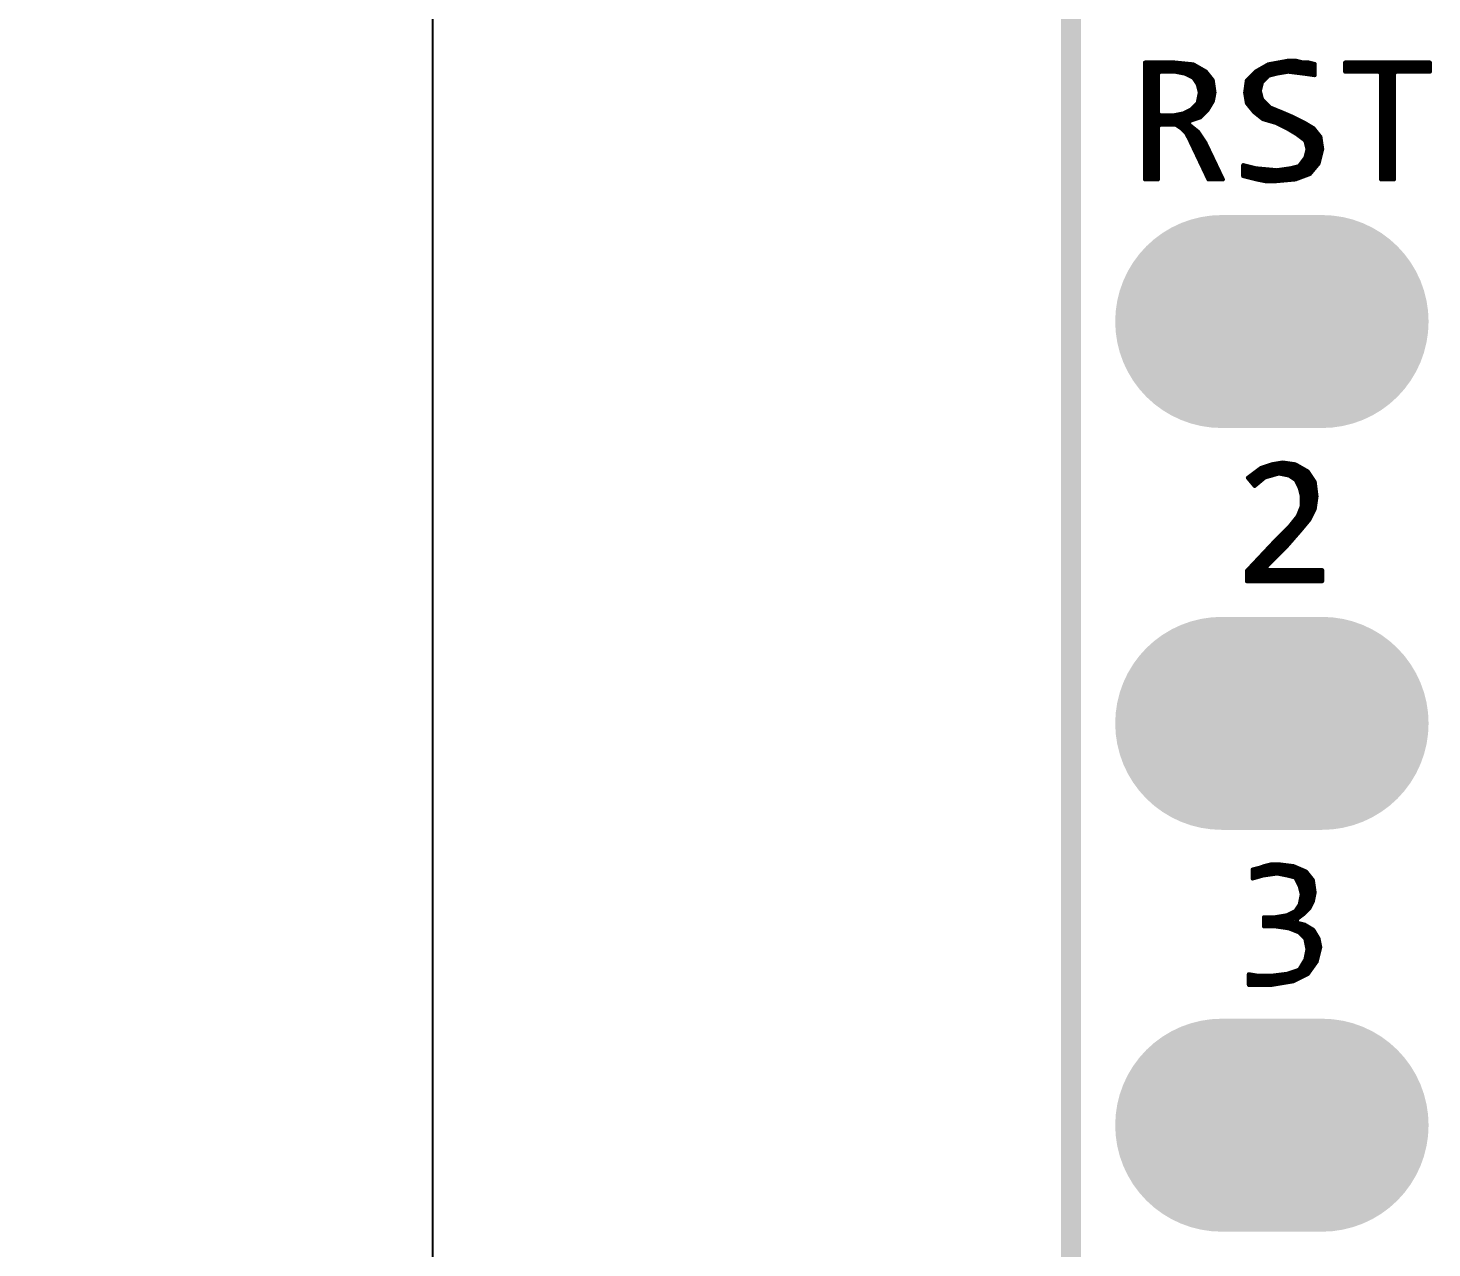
# Model space of a CAD drawing. Extents: x 18.8 to 58.3, y 22.4 to 94.7.
# Drawn here: x 18.81 to 27.68, y 66.49 to 74.2 of the extents above; entities that cross this region are included whole.
import ezdxf

# ---------------------------------------------------------------- set-up
doc = ezdxf.new("R2010")
doc.units = 0
doc.header["$MEASUREMENT"] = 0
doc.layers.get('0').update_dxf_attribs({"linetype": 'CONTINUOUS'})
doc.layers.get('Defpoints').update_dxf_attribs({"linetype": 'CONTINUOUS'})
doc.layers.add('SILKTOP_PHO', color=251, linetype='CONTINUOUS')
doc.layers.add('SOLDERTOP_PHO', color=7, linetype='CONTINUOUS')
doc.styles.get("Standard").update_dxf_attribs({"font": 'arial.ttf'})
doc.dimstyles.get("Standard").update_dxf_attribs({"dimtxt": 1.5, "dimasz": 1.5, "dimexe": 0.18, "dimexo": 0, "dimgap": 0.5, "dimtad": 0, "dimtih": 1, "dimtoh": 1, "dimzin": 0, "dimdsep": 46, "dimtxsty": 'Standard', "dimcen": 0.09, "dimadec": 0, "dimazin": 0, "dimtfac": 1, "dimtofl": 0, "dimtmove": 2, "dimatfit": 3, "dimfxl": 1, "dimtolj": 1, "dimtzin": 0, "dimarcsym": 0})

# ---------------------------------------------------------------- blocks, each defined once
blk = doc.blocks.new('ROUND_1')
at = {"const_width": 0.0127}
blk.add_lwpolyline([(-0.00635, 0, 1), (0.00635, 0, 1)], format="xyb", close=True, dxfattribs=at)
blk = doc.blocks.new('OBLONG_245')
at = {"const_width": 1.3462}
blk.add_lwpolyline([(0.3175, 0), (-0.3175, 0)], dxfattribs=at)
at = {"const_width": 0.6731}
for points in [[(-0.65405, 0, 1), (0.01905, 0, 1)], [(-0.01905, 0, 1), (0.65405, 0, 1)]]:
    blk.add_lwpolyline(points, format="xyb", close=True, dxfattribs=at)
blk = doc.blocks.new('*D70')
at = {"color": 0, "linetype": 'Continuous', "lineweight": -2}
for p, q in [((25.9319, 79.0001), (21.1826, 79.0001)), ((21.3626, 77.5001), (21.3626, 53.4664)), ((21.3626, 26.9), (21.3626, 50.9337)), ((25.9319, 25.4), (21.1826, 25.4))]:
    blk.add_line(p, q, dxfattribs=at)
at = {"color": 0, "linetype": 'Continuous'}
for points in [[(21.1126, 77.5001), (21.6126, 77.5001), (21.3626, 79.0001)], [(21.1126, 26.9), (21.6126, 26.9), (21.3626, 25.4)]]:
    blk.add_solid(points, dxfattribs=at)
at = {"layer": 'Defpoints', "color": 0, "linetype": 'Continuous'}
for p in [(25.9319, 79.0001), (21.3626, 25.4), (25.9319, 25.4)]:
    blk.add_point(p, dxfattribs=at)
at = {"color": 0, "linetype": 'Continuous', "insert": (21.3626, 52.2), "char_height": 1.5, "attachment_point": 5}
blk.add_mtext('\\A1;53.60', dxfattribs=at)

msp = doc.modelspace()

# ---------------------------------------------------------------- linework, layer by layer
at = {"layer": 'SILKTOP_PHO'}
for points, const_width in [([(25.4, 78.49997), (25.4, 25.900126)], 0.127), ([(26.057098, 73.982326), (25.867614, 73.982326)], 0.0254), ([(25.867614, 73.982326), (25.867614, 73.24344)], 0.0254), ([(25.8826, 73.24344), (25.8826, 73.982326)], 0.0254), ([(25.908, 73.24344), (25.908, 73.982326)], 0.0254), ([(25.9334, 73.24344), (25.9334, 73.982326)], 0.0254), ([(25.949656, 73.91146), (25.962356, 73.92416)], 0.0254), ([(25.9588, 73.923652), (25.9588, 73.982326)], 0.0254), ([(25.962356, 73.92416), (26.05786, 73.92416)], 0.0254), ([(25.9842, 73.92416), (25.9842, 73.982326)], 0.0254), ([(26.0096, 73.92416), (26.0096, 73.982326)], 0.0254), ([(26.035, 73.92416), (26.035, 73.982326)], 0.0254), ([(26.173176, 73.970642), (26.057098, 73.982326)], 0.0254), ([(26.05786, 73.92416), (26.0604, 73.923906)], 0.0254), ([(26.0604, 73.923652), (26.0604, 73.981818)], 0.0254), ([(26.0604, 73.923906), (26.12009, 73.911968)], 0.0254), ([(26.0858, 73.918572), (26.0858, 73.979278)], 0.0254), ([(26.1112, 73.913492), (26.1112, 73.976738)], 0.0254), ([(26.1366, 73.904094), (26.1366, 73.974198)], 0.0254), ([(26.162, 73.891394), (26.162, 73.971658)], 0.0254), ([(26.252424, 73.92543), (26.173176, 73.970642)], 0.0254), ([(26.1874, 73.865232), (26.1874, 73.962514)], 0.0254), ([(26.2128, 73.797414), (26.2128, 73.948036)], 0.0254), ([(26.2382, 73.655936), (26.2382, 73.933558)], 0.0254), ([(26.296366, 73.870312), (26.252424, 73.92543)], 0.0254), ([(26.56713, 73.924922), (26.511504, 73.86955)], 0.0254), ([(26.647394, 73.970896), (26.56713, 73.924922)], 0.0254), ([(26.5684, 73.66), (26.5684, 73.925684)], 0.0254), ([(26.5938, 73.63968), (26.5938, 73.940416)], 0.0254), ([(26.6192, 73.869804), (26.6192, 73.954894)], 0.0254), ([(26.6446, 73.895204), (26.6446, 73.969372)], 0.0254), ([(26.77541, 73.994264), (26.647394, 73.970896)], 0.0254), ([(26.67, 73.904348), (26.67, 73.97496)], 0.0254), ([(26.6954, 73.910698), (26.6954, 73.979532)], 0.0254), ([(26.70048, 73.911968), (26.772108, 73.923906)], 0.0254), ([(26.7208, 73.91527), (26.7208, 73.984358)], 0.0254), ([(26.7462, 73.919588), (26.7462, 73.98893)], 0.0254), ([(26.7716, 73.923906), (26.7716, 73.993502)], 0.0254), ([(26.772108, 73.923906), (26.775664, 73.923906)], 0.0254), ([(26.820368, 73.994264), (26.77541, 73.994264)], 0.0254), ([(26.775664, 73.923906), (26.871422, 73.911968)], 0.0254), ([(26.797, 73.921366), (26.797, 73.994264)], 0.0254), ([(26.866596, 73.98258), (26.820368, 73.994264)], 0.0254), ([(26.8224, 73.918064), (26.8224, 73.993756)], 0.0254), ([(26.8478, 73.915016), (26.8478, 73.987406)], 0.0254), ([(26.869644, 73.982326), (26.866596, 73.98258)], 0.0254), ([(26.903934, 73.982326), (26.869644, 73.982326)], 0.0254), ([(26.8732, 73.911714), (26.8732, 73.982326)], 0.0254), ([(26.8986, 73.908158), (26.8986, 73.982326)], 0.0254), ([(26.94051, 73.973182), (26.903934, 73.982326)], 0.0254), ([(26.924, 73.904602), (26.924, 73.977246)], 0.0254), ([(26.94051, 73.902062), (26.94051, 73.973182)], 0.0254), ([(27.668982, 73.982326), (27.133042, 73.982326)], 0.0254), ([(27.133042, 73.982326), (27.133042, 73.92416)], 0.0254), ([(27.133042, 73.92416), (27.347418, 73.92416)], 0.0254), ([(27.1526, 73.92416), (27.1526, 73.982326)], 0.0254), ([(27.178, 73.92416), (27.178, 73.982326)], 0.0254), ([(27.2034, 73.92416), (27.2034, 73.982326)], 0.0254), ([(27.2288, 73.92416), (27.2288, 73.982326)], 0.0254), ([(27.2542, 73.92416), (27.2542, 73.982326)], 0.0254), ([(27.2796, 73.92416), (27.2796, 73.982326)], 0.0254), ([(27.305, 73.92416), (27.305, 73.982326)], 0.0254), ([(27.3304, 73.92416), (27.3304, 73.982326)], 0.0254), ([(27.347418, 73.92416), (27.360118, 73.91146)], 0.0254), ([(27.3558, 73.920858), (27.3558, 73.982326)], 0.0254), ([(27.3812, 73.24344), (27.3812, 73.982326)], 0.0254), ([(27.4066, 73.24344), (27.4066, 73.982326)], 0.0254), ([(27.432, 73.24344), (27.432, 73.982326)], 0.0254), ([(27.44216, 73.91146), (27.45486, 73.92416)], 0.0254), ([(27.45486, 73.92416), (27.668982, 73.92416)], 0.0254), ([(27.4574, 73.92416), (27.4574, 73.982326)], 0.0254), ([(27.4828, 73.92416), (27.4828, 73.982326)], 0.0254), ([(27.5082, 73.92416), (27.5082, 73.982326)], 0.0254), ([(27.5336, 73.92416), (27.5336, 73.982326)], 0.0254), ([(27.559, 73.92416), (27.559, 73.982326)], 0.0254), ([(27.5844, 73.92416), (27.5844, 73.982326)], 0.0254), ([(27.6098, 73.92416), (27.6098, 73.982326)], 0.0254), ([(27.6352, 73.92416), (27.6352, 73.982326)], 0.0254), ([(27.6606, 73.92416), (27.6606, 73.982326)], 0.0254), ([(27.668982, 73.92416), (27.668982, 73.982326)], 0.0254), ([(25.949656, 73.660508), (25.949656, 73.91146)], 0.0254), ([(26.12009, 73.911968), (26.123138, 73.910698)], 0.0254), ([(26.123138, 73.910698), (26.17089, 73.886822)], 0.0254), ([(26.17089, 73.886822), (26.175716, 73.882504)], 0.0254), ([(26.175716, 73.882504), (26.199592, 73.84669)], 0.0254), ([(26.199592, 73.84669), (26.20137, 73.84288)], 0.0254), ([(26.20137, 73.84288), (26.213308, 73.795128)], 0.0254), ([(26.2636, 73.682098), (26.2636, 73.91146)], 0.0254), ([(26.289, 73.724262), (26.289, 73.87971)], 0.0254), ([(26.307542, 73.792334), (26.296366, 73.870312)], 0.0254), ([(26.511504, 73.86955), (26.500582, 73.79208)], 0.0254), ([(26.5176, 73.718166), (26.5176, 73.875646)], 0.0254), ([(26.543, 73.686416), (26.543, 73.901046)], 0.0254), ([(26.594816, 73.807066), (26.606754, 73.854818)], 0.0254), ([(26.606754, 73.854818), (26.610056, 73.86066)], 0.0254), ([(26.610056, 73.86066), (26.64587, 73.896474)], 0.0254), ([(26.64587, 73.896474), (26.651712, 73.899776)], 0.0254), ([(26.651712, 73.899776), (26.699464, 73.911714)], 0.0254), ([(26.699464, 73.911714), (26.70048, 73.911968)], 0.0254), ([(26.871422, 73.911968), (26.94051, 73.902062)], 0.0254), ([(27.360118, 73.91146), (27.360118, 73.24344)], 0.0254), ([(27.44216, 73.24344), (27.44216, 73.91146)], 0.0254), ([(26.213562, 73.78954), (26.201624, 73.72985)], 0.0254), ([(26.2128, 73.634092), (26.2128, 73.78573)], 0.0254), ([(26.213308, 73.795128), (26.213562, 73.78954)], 0.0254), ([(26.29662, 73.736962), (26.307542, 73.792334)], 0.0254), ([(26.500582, 73.79208), (26.511504, 73.725532)], 0.0254), ([(26.594816, 73.800716), (26.594816, 73.807066)], 0.0254), ([(26.606754, 73.752964), (26.594816, 73.800716)], 0.0254), ([(26.610056, 73.747122), (26.606754, 73.752964)], 0.0254), ([(26.657808, 73.69937), (26.610056, 73.747122)], 0.0254), ([(25.962356, 73.647808), (25.949656, 73.660508)], 0.0254), ([(26.108152, 73.66), (26.048462, 73.648062)], 0.0254), ([(26.0604, 73.589388), (26.0604, 73.650602)], 0.0254), ([(26.0858, 73.57364), (26.0858, 73.655682)], 0.0254), ([(26.1112, 73.66127), (26.108152, 73.66)], 0.0254), ([(26.158952, 73.685146), (26.1112, 73.66127)], 0.0254), ([(26.1112, 73.553574), (26.1112, 73.66127)], 0.0254), ([(26.1366, 73.519538), (26.1366, 73.67397)], 0.0254), ([(26.162254, 73.687432), (26.158952, 73.685146)], 0.0254), ([(26.162, 73.617074), (26.162, 73.687178)], 0.0254), ([(26.198068, 73.723246), (26.162254, 73.687432)], 0.0254), ([(26.1874, 73.62571), (26.1874, 73.712578)], 0.0254), ([(26.201624, 73.72985), (26.198068, 73.723246)], 0.0254), ([(26.218134, 73.63587), (26.262584, 73.68032)], 0.0254), ([(26.262584, 73.68032), (26.29662, 73.736962)], 0.0254), ([(26.511504, 73.725532), (26.556462, 73.669652)], 0.0254), ([(26.556462, 73.669652), (26.613104, 73.62444)], 0.0254), ([(26.6192, 73.622662), (26.6192, 73.737978)], 0.0254), ([(26.6446, 73.615296), (26.6446, 73.712578)], 0.0254), ([(26.662126, 73.696576), (26.657808, 73.69937)], 0.0254), ([(26.721562, 73.6727), (26.662126, 73.696576)], 0.0254), ([(26.67, 73.60793), (26.67, 73.693274)], 0.0254), ([(26.6954, 73.600818), (26.6954, 73.683114)], 0.0254), ([(26.7208, 73.588118), (26.7208, 73.672954)], 0.0254), ([(26.80462, 73.63714), (26.721562, 73.6727)], 0.0254), ([(26.7462, 73.575418), (26.7462, 73.662286)], 0.0254), ([(26.7716, 73.562464), (26.7716, 73.651364)], 0.0254), ([(25.949656, 73.576942), (25.962356, 73.589642)], 0.0254), ([(25.949656, 73.24344), (25.949656, 73.576942)], 0.0254), ([(25.9588, 73.589134), (25.9588, 73.648316)], 0.0254), ([(26.045922, 73.647808), (25.962356, 73.647808)], 0.0254), ([(25.962356, 73.589642), (26.05786, 73.589642)], 0.0254), ([(25.9842, 73.589642), (25.9842, 73.647808)], 0.0254), ([(26.0096, 73.589642), (26.0096, 73.647808)], 0.0254), ([(26.035, 73.589642), (26.035, 73.647808)], 0.0254), ([(26.048462, 73.648062), (26.045922, 73.647808)], 0.0254), ([(26.05786, 73.589642), (26.064718, 73.58761)], 0.0254), ([(26.064718, 73.58761), (26.100532, 73.563734)], 0.0254), ([(26.100532, 73.563734), (26.102564, 73.56221)], 0.0254), ([(26.102564, 73.56221), (26.12644, 73.538334)], 0.0254), ([(26.14549, 73.590912), (26.1493, 73.61301)], 0.0254), ([(26.203656, 73.54443), (26.14549, 73.590912)], 0.0254), ([(26.1493, 73.61301), (26.218134, 73.63587)], 0.0254), ([(26.162, 73.467722), (26.162, 73.577704)], 0.0254), ([(26.613104, 73.62444), (26.69413, 73.601072)], 0.0254), ([(26.69413, 73.601072), (26.696416, 73.60031)], 0.0254), ([(26.696416, 73.60031), (26.768044, 73.564496)], 0.0254), ([(26.768044, 73.564496), (26.768806, 73.563988)], 0.0254), ([(26.768806, 73.563988), (26.828496, 73.528174)], 0.0254), ([(26.797, 73.547224), (26.797, 73.640442)], 0.0254), ([(26.875486, 73.60158), (26.80462, 73.63714)], 0.0254), ([(26.8224, 73.531984), (26.8224, 73.62825)], 0.0254), ([(26.8478, 73.513696), (26.8478, 73.61555)], 0.0254), ([(26.8732, 73.494646), (26.8732, 73.60285)], 0.0254), ([(26.93289, 73.56729), (26.875486, 73.60158)], 0.0254), ([(26.8986, 73.273158), (26.8986, 73.587864)], 0.0254), ([(26.924, 73.29424), (26.924, 73.572624)], 0.0254), ([(26.977086, 73.512172), (26.93289, 73.56729)], 0.0254), ([(26.12644, 73.538334), (26.128726, 73.535032)], 0.0254), ([(26.128726, 73.535032), (26.152856, 73.48728)], 0.0254), ([(26.152856, 73.48728), (26.26868, 73.24344)], 0.0254), ([(26.1874, 73.414382), (26.1874, 73.557384)], 0.0254), ([(26.24963, 73.475088), (26.203656, 73.54443)], 0.0254), ([(26.2128, 73.361042), (26.2128, 73.53046)], 0.0254), ([(26.2382, 73.307702), (26.2382, 73.49236)], 0.0254), ([(26.36012, 73.24344), (26.24963, 73.475088)], 0.0254), ([(26.828496, 73.528174), (26.829512, 73.527412)], 0.0254), ([(26.829512, 73.527412), (26.877264, 73.491598)], 0.0254), ([(26.877264, 73.491598), (26.88209, 73.484486)], 0.0254), ([(26.88209, 73.484486), (26.894028, 73.436734)], 0.0254), ([(26.9494, 73.32472), (26.9494, 73.546716)], 0.0254), ([(26.9748, 73.381108), (26.9748, 73.514966)], 0.0254), ([(26.988262, 73.434448), (26.977086, 73.512172)], 0.0254), ([(26.2636, 73.254362), (26.2636, 73.446132)], 0.0254), ([(26.289, 73.24344), (26.289, 73.392792)], 0.0254), ([(26.894028, 73.430638), (26.88209, 73.382886)], 0.0254), ([(26.894028, 73.436734), (26.894028, 73.430638)], 0.0254), ([(26.965656, 73.344024), (26.988262, 73.434448)], 0.0254), ([(26.3144, 73.24344), (26.3144, 73.339452)], 0.0254), ([(26.568146, 73.314052), (26.48839, 73.333864)], 0.0254), ([(26.48839, 73.333864), (26.48839, 73.264522)], 0.0254), ([(26.4922, 73.263506), (26.4922, 73.332848)], 0.0254), ([(26.5176, 73.257156), (26.5176, 73.326498)], 0.0254), ([(26.543, 73.250806), (26.543, 73.320148)], 0.0254), ([(26.570178, 73.313544), (26.568146, 73.314052)], 0.0254), ([(26.5684, 73.244456), (26.5684, 73.313798)], 0.0254), ([(26.701496, 73.301606), (26.570178, 73.313544)], 0.0254), ([(26.5938, 73.239122), (26.5938, 73.311512)], 0.0254), ([(26.6192, 73.234042), (26.6192, 73.309226)], 0.0254), ([(26.6446, 73.231502), (26.6446, 73.30694)], 0.0254), ([(26.67, 73.231502), (26.67, 73.304654)], 0.0254), ([(26.6954, 73.23201), (26.6954, 73.302114)], 0.0254), ([(26.70429, 73.30186), (26.701496, 73.301606)], 0.0254), ([(26.787856, 73.313798), (26.70429, 73.30186)], 0.0254), ([(26.7208, 73.234296), (26.7208, 73.304146)], 0.0254), ([(26.7462, 73.236582), (26.7462, 73.307702)], 0.0254), ([(26.7716, 73.238868), (26.7716, 73.311258)], 0.0254), ([(26.789126, 73.314052), (26.787856, 73.313798)], 0.0254), ([(26.836878, 73.32599), (26.789126, 73.314052)], 0.0254), ([(26.797, 73.241154), (26.797, 73.31583)], 0.0254), ([(26.8224, 73.244456), (26.8224, 73.32218)], 0.0254), ([(26.84399, 73.330562), (26.836878, 73.32599)], 0.0254), ([(26.879804, 73.378314), (26.84399, 73.330562)], 0.0254), ([(26.8478, 73.254108), (26.8478, 73.335642)], 0.0254), ([(26.8732, 73.263506), (26.8732, 73.369424)], 0.0254), ([(26.88209, 73.382886), (26.879804, 73.378314)], 0.0254), ([(26.909776, 73.277222), (26.965656, 73.344024)], 0.0254), ([(25.867614, 73.24344), (25.949656, 73.24344)], 0.0254), ([(26.26868, 73.24344), (26.36012, 73.24344)], 0.0254), ([(26.3398, 73.24344), (26.3398, 73.286112)], 0.0254), ([(26.48839, 73.264522), (26.573988, 73.243186)], 0.0254), ([(26.573988, 73.243186), (26.632154, 73.231502)], 0.0254), ([(26.632154, 73.231502), (26.690066, 73.231502)], 0.0254), ([(26.690066, 73.231502), (26.819098, 73.243186)], 0.0254), ([(26.819098, 73.243186), (26.909776, 73.277222)], 0.0254), ([(27.360118, 73.24344), (27.44216, 73.24344)], 0.0254), ([(26.669746, 71.44258), (26.601166, 71.41972)], 0.0254), ([(26.6446, 71.364602), (26.6446, 71.434198)], 0.0254), ([(26.73858, 71.45401), (26.669746, 71.44258)], 0.0254), ([(26.67, 71.371714), (26.67, 71.44258)], 0.0254), ([(26.6954, 71.37908), (26.6954, 71.446898)], 0.0254), ([(26.7208, 71.383144), (26.7208, 71.450962)], 0.0254), ([(26.817828, 71.44258), (26.73858, 71.45401)], 0.0254), ([(26.7462, 71.378064), (26.7462, 71.452994)], 0.0254), ([(26.7716, 71.372984), (26.7716, 71.449184)], 0.0254), ([(26.797, 71.359522), (26.797, 71.445628)], 0.0254), ([(26.896568, 71.397622), (26.817828, 71.44258)], 0.0254), ([(26.8224, 71.339202), (26.8224, 71.44004)], 0.0254), ([(26.601166, 71.41972), (26.517854, 71.357236)], 0.0254), ([(26.517854, 71.357236), (26.56078, 71.305674)], 0.0254), ([(26.543, 71.32701), (26.543, 71.376032)], 0.0254), ([(26.56078, 71.305674), (26.622756, 71.357236)], 0.0254), ([(26.5684, 71.31177), (26.5684, 71.395082)], 0.0254), ([(26.5938, 71.333106), (26.5938, 71.414132)], 0.0254), ([(26.6192, 71.354188), (26.6192, 71.425816)], 0.0254), ([(26.622756, 71.357236), (26.627328, 71.359776)], 0.0254), ([(26.627328, 71.359776), (26.710894, 71.383652)], 0.0254), ([(26.710894, 71.383652), (26.71699, 71.383906)], 0.0254), ([(26.71699, 71.383906), (26.77668, 71.371968)], 0.0254), ([(26.77668, 71.371968), (26.781252, 71.369936)], 0.0254), ([(26.781252, 71.369936), (26.817066, 71.34606)], 0.0254), ([(26.817066, 71.34606), (26.821384, 71.341234)], 0.0254), ([(26.8478, 71.284592), (26.8478, 71.425562)], 0.0254), ([(26.8732, 71.05142), (26.8732, 71.411084)], 0.0254), ([(26.941018, 71.331074), (26.896568, 71.397622)], 0.0254), ([(26.8986, 71.0819), (26.8986, 71.394574)], 0.0254), ([(26.924, 71.126096), (26.924, 71.356474)], 0.0254), ([(26.821384, 71.341234), (26.84526, 71.293482)], 0.0254), ([(26.84526, 71.293482), (26.846276, 71.290942)], 0.0254), ([(26.846276, 71.290942), (26.858214, 71.24319)], 0.0254), ([(26.952448, 71.240142), (26.941018, 71.331074)], 0.0254), ([(26.9494, 71.218806), (26.9494, 71.264272)], 0.0254), ([(26.857706, 71.175626), (26.83383, 71.115936)], 0.0254), ([(26.858468, 71.180198), (26.857706, 71.175626)], 0.0254), ([(26.858214, 71.24319), (26.858468, 71.239888)], 0.0254), ([(26.858468, 71.239888), (26.858468, 71.180198)], 0.0254), ([(26.941018, 71.160132), (26.952448, 71.240142)], 0.0254), ([(26.831798, 71.112634), (26.784046, 71.052944)], 0.0254), ([(26.8224, 70.991984), (26.8224, 71.100696)], 0.0254), ([(26.83383, 71.115936), (26.831798, 71.112634)], 0.0254), ([(26.8478, 71.02094), (26.8478, 71.150988)], 0.0254), ([(26.848054, 71.021448), (26.906728, 71.091806)], 0.0254), ([(26.906728, 71.091806), (26.941018, 71.160132)], 0.0254), ([(26.783284, 71.051928), (26.699718, 70.968362)], 0.0254), ([(26.7208, 70.882256), (26.7208, 70.989444)], 0.0254), ([(26.7462, 70.907656), (26.7462, 71.014844)], 0.0254), ([(26.764996, 70.926198), (26.848054, 71.021448)], 0.0254), ([(26.7716, 70.933818), (26.7716, 71.040244)], 0.0254), ([(26.784046, 71.052944), (26.783284, 71.051928)], 0.0254), ([(26.797, 70.963028), (26.797, 71.068946)], 0.0254), ([(26.699718, 70.968362), (26.512266, 70.769226)], 0.0254), ([(26.633932, 70.795134), (26.764996, 70.926198)], 0.0254), ([(26.6446, 70.806056), (26.6446, 70.909942)], 0.0254), ([(26.67, 70.831456), (26.67, 70.936866)], 0.0254), ([(26.6954, 70.856856), (26.6954, 70.96379)], 0.0254), ([(26.5684, 70.70344), (26.5684, 70.828916)], 0.0254), ([(26.5938, 70.70344), (26.5938, 70.85584)], 0.0254), ([(26.6192, 70.70344), (26.6192, 70.883018)], 0.0254), ([(26.512266, 70.769226), (26.512266, 70.70344)], 0.0254), ([(26.5176, 70.70344), (26.5176, 70.775068)], 0.0254), ([(26.543, 70.70344), (26.543, 70.801992)], 0.0254), ([(26.642822, 70.773544), (26.633932, 70.795134)], 0.0254), ([(26.988262, 70.773544), (26.642822, 70.773544)], 0.0254), ([(26.6446, 70.70344), (26.6446, 70.773544)], 0.0254), ([(26.67, 70.70344), (26.67, 70.773544)], 0.0254), ([(26.6954, 70.70344), (26.6954, 70.773544)], 0.0254), ([(26.7208, 70.70344), (26.7208, 70.773544)], 0.0254), ([(26.7462, 70.70344), (26.7462, 70.773544)], 0.0254), ([(26.7716, 70.70344), (26.7716, 70.773544)], 0.0254), ([(26.797, 70.70344), (26.797, 70.773544)], 0.0254), ([(26.8224, 70.70344), (26.8224, 70.773544)], 0.0254), ([(26.8478, 70.70344), (26.8478, 70.773544)], 0.0254), ([(26.8732, 70.70344), (26.8732, 70.773544)], 0.0254), ([(26.8986, 70.70344), (26.8986, 70.773544)], 0.0254), ([(26.924, 70.70344), (26.924, 70.773544)], 0.0254), ([(26.9494, 70.70344), (26.9494, 70.773544)], 0.0254), ([(26.9748, 70.70344), (26.9748, 70.773544)], 0.0254), ([(26.988262, 70.70344), (26.988262, 70.773544)], 0.0254), ([(26.512266, 70.70344), (26.988262, 70.70344)], 0.0254), ([(26.58618, 68.890642), (26.54808, 68.881244)], 0.0254), ([(26.54808, 68.881244), (26.54808, 68.824348)], 0.0254), ([(26.5684, 68.83019), (26.5684, 68.886324)], 0.0254), ([(26.587196, 68.890896), (26.58618, 68.890642)], 0.0254), ([(26.622502, 68.902834), (26.587196, 68.890896)], 0.0254), ([(26.5938, 68.837302), (26.5938, 68.893182)], 0.0254), ([(26.6192, 68.84416), (26.6192, 68.901564)], 0.0254), ([(26.668222, 68.914264), (26.622502, 68.902834)], 0.0254), ([(26.6446, 68.847716), (26.6446, 68.908168)], 0.0254), ([(26.713688, 68.914264), (26.668222, 68.914264)], 0.0254), ([(26.67, 68.851526), (26.67, 68.914264)], 0.0254), ([(26.6954, 68.855082), (26.6954, 68.914264)], 0.0254), ([(26.806652, 68.90258), (26.713688, 68.914264)], 0.0254), ([(26.7208, 68.852542), (26.7208, 68.913248)], 0.0254), ([(26.7462, 68.847462), (26.7462, 68.9102)], 0.0254), ([(26.7716, 68.842128), (26.7716, 68.906898)], 0.0254), ([(26.797, 68.835778), (26.797, 68.90385)], 0.0254), ([(26.885646, 68.868798), (26.806652, 68.90258)], 0.0254), ([(26.8224, 68.823078), (26.8224, 68.895722)], 0.0254), ([(26.8478, 68.768468), (26.8478, 68.8848)], 0.0254), ([(26.8732, 68.602098), (26.8732, 68.874132)], 0.0254), ([(26.929334, 68.814188), (26.885646, 68.868798)], 0.0254), ([(26.54808, 68.824348), (26.61539, 68.843652)], 0.0254), ([(26.61539, 68.843652), (26.617168, 68.843906)], 0.0254), ([(26.617168, 68.843906), (26.700734, 68.855844)], 0.0254), ([(26.700734, 68.855844), (26.705052, 68.855844)], 0.0254), ([(26.705052, 68.855844), (26.764742, 68.843906)], 0.0254), ([(26.764742, 68.843906), (26.76525, 68.843652)], 0.0254), ([(26.76525, 68.843652), (26.813002, 68.831714)], 0.0254), ([(26.813002, 68.831714), (26.821384, 68.82511)], 0.0254), ([(26.821384, 68.82511), (26.84526, 68.777358)], 0.0254), ([(26.84526, 68.777358), (26.846276, 68.774818)], 0.0254), ([(26.846276, 68.774818), (26.858214, 68.727066)], 0.0254), ([(26.8986, 68.627498), (26.8986, 68.852542)], 0.0254), ([(26.924, 68.669916), (26.924, 68.820792)], 0.0254), ([(26.94051, 68.73621), (26.929334, 68.814188)], 0.0254), ([(26.858214, 68.721478), (26.846276, 68.661788)], 0.0254), ([(26.858214, 68.727066), (26.858214, 68.721478)], 0.0254), ([(26.906982, 68.63588), (26.929334, 68.68033)], 0.0254), ([(26.929334, 68.68033), (26.94051, 68.73621)], 0.0254), ([(26.764234, 68.591938), (26.692606, 68.58)], 0.0254), ([(26.768044, 68.593208), (26.764234, 68.591938)], 0.0254), ([(26.815796, 68.617084), (26.768044, 68.593208)], 0.0254), ([(26.7716, 68.51015), (26.7716, 68.594986)], 0.0254), ([(26.797, 68.501514), (26.797, 68.607686)], 0.0254), ([(26.820622, 68.621402), (26.815796, 68.617084)], 0.0254), ([(26.844498, 68.657216), (26.820622, 68.621402)], 0.0254), ([(26.8224, 68.56222), (26.8224, 68.623942)], 0.0254), ([(26.82621, 68.566792), (26.8732, 68.602098)], 0.0254), ([(26.846276, 68.661788), (26.844498, 68.657216)], 0.0254), ([(26.8478, 68.583048), (26.8478, 68.6689)], 0.0254), ([(26.8732, 68.602098), (26.906982, 68.63588)], 0.0254), ([(26.690574, 68.579746), (26.619708, 68.579746)], 0.0254), ([(26.619708, 68.579746), (26.619708, 68.52158)], 0.0254), ([(26.619708, 68.52158), (26.690574, 68.52158)], 0.0254), ([(26.6446, 68.52158), (26.6446, 68.579746)], 0.0254), ([(26.67, 68.52158), (26.67, 68.579746)], 0.0254), ([(26.692606, 68.58), (26.690574, 68.579746)], 0.0254), ([(26.690574, 68.52158), (26.692352, 68.52158)], 0.0254), ([(26.692352, 68.52158), (26.775918, 68.509642)], 0.0254), ([(26.6954, 68.521072), (26.6954, 68.580508)], 0.0254), ([(26.7208, 68.517516), (26.7208, 68.584572)], 0.0254), ([(26.7462, 68.51396), (26.7462, 68.58889)], 0.0254), ([(26.775918, 68.509642), (26.778966, 68.50888)], 0.0254), ([(26.778966, 68.50888), (26.838656, 68.485004)], 0.0254), ([(26.8224, 68.491354), (26.8224, 68.551298)], 0.0254), ([(26.830782, 68.54444), (26.82621, 68.566792)], 0.0254), ([(26.876756, 68.53301), (26.830782, 68.54444)], 0.0254), ([(26.8478, 68.47713), (26.8478, 68.540122)], 0.0254), ([(26.8732, 68.45173), (26.8732, 68.533772)], 0.0254), ([(26.932128, 68.499736), (26.876756, 68.53301)], 0.0254), ([(26.8986, 68.222622), (26.8986, 68.519802)], 0.0254), ([(26.924, 68.258182), (26.924, 68.504562)], 0.0254), ([(26.838656, 68.485004), (26.842974, 68.48221)], 0.0254), ([(26.842974, 68.48221), (26.878788, 68.446396)], 0.0254), ([(26.878788, 68.446396), (26.88209, 68.439792)], 0.0254), ([(26.88209, 68.439792), (26.894028, 68.380102)], 0.0254), ([(26.965148, 68.444618), (26.932128, 68.499736)], 0.0254), ([(26.9494, 68.293742), (26.9494, 68.47078)], 0.0254), ([(26.97607, 68.389754), (26.965148, 68.444618)], 0.0254), ([(26.894028, 68.375022), (26.88209, 68.315332)], 0.0254), ([(26.894028, 68.380102), (26.894028, 68.375022)], 0.0254), ([(26.953464, 68.29933), (26.97607, 68.389754)], 0.0254), ([(26.9748, 68.384674), (26.9748, 68.396358)], 0.0254), ([(26.837894, 68.246244), (26.766266, 68.222368)], 0.0254), ([(26.8224, 68.182998), (26.8224, 68.24091)], 0.0254), ([(26.844752, 68.251578), (26.837894, 68.246244)], 0.0254), ([(26.880566, 68.311268), (26.844752, 68.251578)], 0.0254), ([(26.8478, 68.195698), (26.8478, 68.256658)], 0.0254), ([(26.8732, 68.208398), (26.8732, 68.299076)], 0.0254), ([(26.88209, 68.315332), (26.880566, 68.311268)], 0.0254), ([(26.897076, 68.220336), (26.953464, 68.29933)], 0.0254), ([(26.5811, 68.209922), (26.524204, 68.21932)], 0.0254), ([(26.524204, 68.21932), (26.524204, 68.151502)], 0.0254), ([(26.524204, 68.151502), (26.665682, 68.151502)], 0.0254), ([(26.543, 68.151502), (26.543, 68.216272)], 0.0254), ([(26.5684, 68.151502), (26.5684, 68.211954)], 0.0254), ([(26.583132, 68.209668), (26.5811, 68.209922)], 0.0254), ([(26.666698, 68.209668), (26.583132, 68.209668)], 0.0254), ([(26.5938, 68.151502), (26.5938, 68.209668)], 0.0254), ([(26.6192, 68.151502), (26.6192, 68.209668)], 0.0254), ([(26.6446, 68.151502), (26.6446, 68.209668)], 0.0254), ([(26.665682, 68.151502), (26.806144, 68.17487)], 0.0254), ([(26.668222, 68.209668), (26.666698, 68.209668)], 0.0254), ([(26.763726, 68.221606), (26.668222, 68.209668)], 0.0254), ([(26.67, 68.152264), (26.67, 68.209922)], 0.0254), ([(26.6954, 68.156582), (26.6954, 68.213224)], 0.0254), ([(26.7208, 68.160646), (26.7208, 68.216272)], 0.0254), ([(26.7462, 68.164964), (26.7462, 68.219574)], 0.0254), ([(26.766266, 68.222368), (26.763726, 68.221606)], 0.0254), ([(26.7716, 68.169282), (26.7716, 68.224146)], 0.0254), ([(26.797, 68.173346), (26.797, 68.232528)], 0.0254), ([(26.806144, 68.17487), (26.897076, 68.220336)], 0.0254)]:
    msp.add_lwpolyline(points, dxfattribs=dict(at, const_width=const_width))
at = {"layer": 'SOLDERTOP_PHO', "const_width": 0.127}
msp.add_lwpolyline([(25.4, 78.49997), (25.4, 25.900126)], dxfattribs=at)

# ---------------------------------------------------------------- block references
at = {"layer": 'SILKTOP_PHO'}
for p in [(25.867614, 73.982326), (25.8826, 73.982326), (25.908, 73.982326), (25.9334, 73.982326), (25.9588, 73.982326), (25.9588, 73.923652), (25.962356, 73.92416), (25.9842, 73.982326), (25.9842, 73.92416), (26.0096, 73.982326), (26.0096, 73.92416), (26.035, 73.982326), (26.035, 73.92416), (26.057098, 73.982326), (26.05786, 73.92416), (26.0604, 73.981818), (26.0604, 73.923906), (26.0604, 73.923652), (26.0858, 73.979278), (26.0858, 73.918572), (26.1112, 73.976738), (26.1366, 73.974198), (26.162, 73.971658), (26.173176, 73.970642), (26.1874, 73.962514), (26.2128, 73.948036), (26.2382, 73.933558), (26.252424, 73.92543), (26.56713, 73.924922), (26.5684, 73.925684), (26.5938, 73.940416), (26.6192, 73.954894), (26.6446, 73.969372), (26.647394, 73.970896), (26.67, 73.97496), (26.6954, 73.979532), (26.7208, 73.984358), (26.7462, 73.98893), (26.7462, 73.919588), (26.7716, 73.993502), (26.7716, 73.923906), (26.772108, 73.923906), (26.77541, 73.994264), (26.775664, 73.923906), (26.797, 73.994264), (26.797, 73.921366), (26.820368, 73.994264), (26.8224, 73.993756), (26.8224, 73.918064), (26.8478, 73.987406), (26.866596, 73.98258), (26.869644, 73.982326), (26.8732, 73.982326), (26.8986, 73.982326), (26.903934, 73.982326), (26.924, 73.977246), (26.94051, 73.973182), (27.133042, 73.982326), (27.133042, 73.92416), (27.1526, 73.982326), (27.1526, 73.92416), (27.178, 73.982326), (27.178, 73.92416), (27.2034, 73.982326), (27.2034, 73.92416), (27.2288, 73.982326), (27.2288, 73.92416), (27.2542, 73.982326), (27.2542, 73.92416), (27.2796, 73.982326), (27.2796, 73.92416), (27.305, 73.982326), (27.305, 73.92416), (27.3304, 73.982326), (27.3304, 73.92416), (27.347418, 73.92416), (27.3558, 73.982326), (27.3558, 73.920858), (27.3812, 73.982326), (27.4066, 73.982326), (27.432, 73.982326), (27.45486, 73.92416), (27.4574, 73.982326), (27.4574, 73.92416), (27.4828, 73.982326), (27.4828, 73.92416), (27.5082, 73.982326), (27.5082, 73.92416), (27.5336, 73.982326), (27.5336, 73.92416), (27.559, 73.982326), (27.559, 73.92416), (27.5844, 73.982326), (27.5844, 73.92416), (27.6098, 73.982326), (27.6098, 73.92416), (27.6352, 73.982326), (27.6352, 73.92416), (27.6606, 73.982326), (27.6606, 73.92416), (27.668982, 73.982326), (27.668982, 73.982326), (27.668982, 73.92416), (25.949656, 73.91146), (26.1112, 73.913492), (26.12009, 73.911968), (26.123138, 73.910698), (26.1366, 73.904094), (26.162, 73.891394), (26.17089, 73.886822), (26.175716, 73.882504), (26.1874, 73.865232), (26.199592, 73.84669), (26.20137, 73.84288), (26.2636, 73.91146), (26.289, 73.87971), (26.296366, 73.870312), (26.511504, 73.86955), (26.5176, 73.875646), (26.543, 73.901046), (26.606754, 73.854818), (26.610056, 73.86066), (26.6192, 73.869804), (26.6446, 73.895204), (26.64587, 73.896474), (26.651712, 73.899776), (26.67, 73.904348), (26.6954, 73.910698), (26.699464, 73.911714), (26.70048, 73.911968), (26.7208, 73.91527), (26.8478, 73.915016), (26.871422, 73.911968), (26.8732, 73.911714), (26.8986, 73.908158), (26.924, 73.904602), (26.94051, 73.902062), (27.360118, 73.91146), (27.44216, 73.91146), (26.2128, 73.797414), (26.2128, 73.78573), (26.213308, 73.795128), (26.213562, 73.78954), (26.213562, 73.78954), (26.307542, 73.792334), (26.500582, 73.79208), (26.594816, 73.807066), (26.594816, 73.800716), (26.606754, 73.752964), (26.610056, 73.747122), (25.949656, 73.660508), (26.0604, 73.650602), (26.0858, 73.655682), (26.108152, 73.66), (26.1112, 73.66127), (26.1112, 73.66127), (26.1366, 73.67397), (26.158952, 73.685146), (26.162, 73.687178), (26.162254, 73.687432), (26.1874, 73.712578), (26.198068, 73.723246), (26.201624, 73.72985), (26.2382, 73.655936), (26.262584, 73.68032), (26.2636, 73.682098), (26.289, 73.724262), (26.29662, 73.736962), (26.511504, 73.725532), (26.5176, 73.718166), (26.543, 73.686416), (26.556462, 73.669652), (26.5684, 73.66), (26.6192, 73.737978), (26.6446, 73.712578), (26.657808, 73.69937), (26.662126, 73.696576), (26.67, 73.693274), (26.6954, 73.683114), (26.7208, 73.672954), (26.721562, 73.6727), (26.7462, 73.662286), (26.7716, 73.651364), (25.949656, 73.576942), (25.9588, 73.648316), (25.9588, 73.589134), (25.962356, 73.647808), (25.962356, 73.589642), (25.9842, 73.647808), (25.9842, 73.589642), (26.0096, 73.647808), (26.0096, 73.589642), (26.035, 73.647808), (26.035, 73.589642), (26.045922, 73.647808), (26.048462, 73.648062), (26.05786, 73.589642), (26.0604, 73.589388), (26.064718, 73.58761), (26.0858, 73.57364), (26.100532, 73.563734), (26.102564, 73.56221), (26.14549, 73.590912), (26.1493, 73.61301), (26.162, 73.617074), (26.162, 73.577704), (26.1874, 73.62571), (26.2128, 73.634092), (26.218134, 73.63587), (26.5938, 73.63968), (26.613104, 73.62444), (26.6192, 73.622662), (26.6446, 73.615296), (26.67, 73.60793), (26.69413, 73.601072), (26.6954, 73.600818), (26.696416, 73.60031), (26.7208, 73.588118), (26.7462, 73.575418), (26.768044, 73.564496), (26.768806, 73.563988), (26.7716, 73.562464), (26.797, 73.640442), (26.80462, 73.63714), (26.8224, 73.62825), (26.8478, 73.61555), (26.8732, 73.60285), (26.875486, 73.60158), (26.8986, 73.587864), (26.924, 73.572624), (26.93289, 73.56729), (26.1112, 73.553574), (26.12644, 73.538334), (26.128726, 73.535032), (26.1366, 73.519538), (26.152856, 73.48728), (26.1874, 73.557384), (26.203656, 73.54443), (26.2128, 73.53046), (26.2382, 73.49236), (26.24963, 73.475088), (26.797, 73.547224), (26.8224, 73.531984), (26.828496, 73.528174), (26.829512, 73.527412), (26.8478, 73.513696), (26.8732, 73.494646), (26.877264, 73.491598), (26.88209, 73.484486), (26.9494, 73.546716), (26.9748, 73.514966), (26.977086, 73.512172), (26.162, 73.467722), (26.1874, 73.414382), (26.2636, 73.446132), (26.289, 73.392792), (26.894028, 73.436734), (26.894028, 73.430638), (26.988262, 73.434448), (26.988262, 73.434448), (26.2128, 73.361042), (26.2382, 73.307702), (26.3144, 73.339452), (26.48839, 73.333864), (26.4922, 73.332848), (26.5176, 73.326498), (26.543, 73.320148), (26.568146, 73.314052), (26.5684, 73.313798), (26.570178, 73.313544), (26.5938, 73.311512), (26.6192, 73.309226), (26.6446, 73.30694), (26.67, 73.304654), (26.6954, 73.302114), (26.701496, 73.301606), (26.70429, 73.30186), (26.7208, 73.304146), (26.7462, 73.307702), (26.7716, 73.311258), (26.787856, 73.313798), (26.789126, 73.314052), (26.797, 73.31583), (26.8224, 73.32218), (26.836878, 73.32599), (26.84399, 73.330562), (26.8478, 73.335642), (26.8732, 73.369424), (26.879804, 73.378314), (26.88209, 73.382886), (26.9494, 73.32472), (26.965656, 73.344024), (26.9748, 73.381108), (25.867614, 73.24344), (25.8826, 73.24344), (25.908, 73.24344), (25.9334, 73.24344), (25.949656, 73.24344), (26.2636, 73.254362), (26.26868, 73.24344), (26.289, 73.24344), (26.3144, 73.24344), (26.3398, 73.286112), (26.3398, 73.24344), (26.36012, 73.24344), (26.36012, 73.24344), (26.48839, 73.264522), (26.4922, 73.263506), (26.5176, 73.257156), (26.543, 73.250806), (26.5684, 73.244456), (26.573988, 73.243186), (26.5938, 73.239122), (26.6192, 73.234042), (26.632154, 73.231502), (26.6446, 73.231502), (26.67, 73.231502), (26.690066, 73.231502), (26.6954, 73.23201), (26.7208, 73.234296), (26.7462, 73.236582), (26.7716, 73.238868), (26.797, 73.241154), (26.819098, 73.243186), (26.8224, 73.244456), (26.8478, 73.254108), (26.8732, 73.263506), (26.8986, 73.273158), (26.909776, 73.277222), (26.924, 73.29424), (27.360118, 73.24344), (27.3812, 73.24344), (27.4066, 73.24344), (27.432, 73.24344), (27.44216, 73.24344), (26.6446, 71.434198), (26.669746, 71.44258), (26.67, 71.44258), (26.6954, 71.446898), (26.7208, 71.450962), (26.73858, 71.45401), (26.7462, 71.452994), (26.7716, 71.449184), (26.797, 71.445628), (26.817828, 71.44258), (26.8224, 71.44004), (26.517854, 71.357236), (26.543, 71.376032), (26.5684, 71.395082), (26.5938, 71.414132), (26.601166, 71.41972), (26.6192, 71.425816), (26.6192, 71.354188), (26.622756, 71.357236), (26.627328, 71.359776), (26.6446, 71.364602), (26.67, 71.371714), (26.6954, 71.37908), (26.710894, 71.383652), (26.71699, 71.383906), (26.7208, 71.383144), (26.7462, 71.378064), (26.7716, 71.372984), (26.77668, 71.371968), (26.781252, 71.369936), (26.797, 71.359522), (26.817066, 71.34606), (26.8478, 71.425562), (26.8732, 71.411084), (26.896568, 71.397622), (26.8986, 71.394574), (26.924, 71.356474), (26.543, 71.32701), (26.56078, 71.305674), (26.5684, 71.31177), (26.5938, 71.333106), (26.821384, 71.341234), (26.8224, 71.339202), (26.84526, 71.293482), (26.846276, 71.290942), (26.8478, 71.284592), (26.941018, 71.331074), (26.9494, 71.264272), (26.857706, 71.175626), (26.858214, 71.24319), (26.858468, 71.239888), (26.858468, 71.180198), (26.9494, 71.218806), (26.952448, 71.240142), (26.8224, 71.100696), (26.831798, 71.112634), (26.83383, 71.115936), (26.8478, 71.150988), (26.8986, 71.0819), (26.906728, 71.091806), (26.924, 71.126096), (26.941018, 71.160132), (26.7208, 70.989444), (26.7462, 71.014844), (26.7716, 71.040244), (26.783284, 71.051928), (26.784046, 71.052944), (26.797, 71.068946), (26.8224, 70.991984), (26.8478, 71.02094), (26.848054, 71.021448), (26.8732, 71.05142), (26.6446, 70.909942), (26.67, 70.936866), (26.6954, 70.96379), (26.699718, 70.968362), (26.7462, 70.907656), (26.764996, 70.926198), (26.7716, 70.933818), (26.797, 70.963028), (26.5684, 70.828916), (26.5938, 70.85584), (26.6192, 70.883018), (26.67, 70.831456), (26.6954, 70.856856), (26.7208, 70.882256), (26.512266, 70.769226), (26.5176, 70.775068), (26.543, 70.801992), (26.633932, 70.795134), (26.642822, 70.773544), (26.6446, 70.806056), (26.6446, 70.773544), (26.67, 70.773544), (26.6954, 70.773544), (26.7208, 70.773544), (26.7462, 70.773544), (26.7716, 70.773544), (26.797, 70.773544), (26.8224, 70.773544), (26.8478, 70.773544), (26.8732, 70.773544), (26.8986, 70.773544), (26.924, 70.773544), (26.9494, 70.773544), (26.9748, 70.773544), (26.988262, 70.773544), (26.988262, 70.773544), (26.512266, 70.70344), (26.5176, 70.70344), (26.543, 70.70344), (26.5684, 70.70344), (26.5938, 70.70344), (26.6192, 70.70344), (26.6446, 70.70344), (26.67, 70.70344), (26.6954, 70.70344), (26.7208, 70.70344), (26.7462, 70.70344), (26.7716, 70.70344), (26.797, 70.70344), (26.8224, 70.70344), (26.8478, 70.70344), (26.8732, 70.70344), (26.8986, 70.70344), (26.924, 70.70344), (26.9494, 70.70344), (26.9748, 70.70344), (26.988262, 70.70344), (26.54808, 68.881244), (26.5684, 68.886324), (26.58618, 68.890642), (26.587196, 68.890896), (26.5938, 68.893182), (26.6192, 68.901564), (26.622502, 68.902834), (26.6446, 68.908168), (26.668222, 68.914264), (26.67, 68.914264), (26.6954, 68.914264), (26.713688, 68.914264), (26.7208, 68.913248), (26.7462, 68.9102), (26.7716, 68.906898), (26.797, 68.90385), (26.806652, 68.90258), (26.8224, 68.895722), (26.8478, 68.8848), (26.8732, 68.874132), (26.885646, 68.868798), (26.54808, 68.824348), (26.5684, 68.83019), (26.5938, 68.837302), (26.61539, 68.843652), (26.617168, 68.843906), (26.6192, 68.84416), (26.6446, 68.847716), (26.67, 68.851526), (26.6954, 68.855082), (26.700734, 68.855844), (26.705052, 68.855844), (26.7208, 68.852542), (26.7462, 68.847462), (26.764742, 68.843906), (26.76525, 68.843652), (26.7716, 68.842128), (26.797, 68.835778), (26.813002, 68.831714), (26.821384, 68.82511), (26.8224, 68.823078), (26.84526, 68.777358), (26.846276, 68.774818), (26.8986, 68.852542), (26.924, 68.820792), (26.929334, 68.814188), (26.8478, 68.768468), (26.858214, 68.727066), (26.858214, 68.721478), (26.929334, 68.68033), (26.94051, 68.73621), (26.764234, 68.591938), (26.768044, 68.593208), (26.7716, 68.594986), (26.797, 68.607686), (26.815796, 68.617084), (26.820622, 68.621402), (26.8224, 68.623942), (26.844498, 68.657216), (26.846276, 68.661788), (26.8478, 68.6689), (26.8732, 68.602098), (26.8732, 68.602098), (26.8986, 68.627498), (26.906982, 68.63588), (26.924, 68.669916), (26.619708, 68.579746), (26.619708, 68.52158), (26.6446, 68.579746), (26.6446, 68.52158), (26.67, 68.579746), (26.67, 68.52158), (26.690574, 68.579746), (26.690574, 68.52158), (26.692352, 68.52158), (26.692606, 68.58), (26.6954, 68.580508), (26.6954, 68.521072), (26.7208, 68.584572), (26.7208, 68.517516), (26.7462, 68.58889), (26.7462, 68.51396), (26.7716, 68.51015), (26.775918, 68.509642), (26.778966, 68.50888), (26.8224, 68.56222), (26.8224, 68.551298), (26.82621, 68.566792), (26.830782, 68.54444), (26.8478, 68.583048), (26.8478, 68.540122), (26.8732, 68.533772), (26.876756, 68.53301), (26.8986, 68.519802), (26.924, 68.504562), (26.797, 68.501514), (26.8224, 68.491354), (26.838656, 68.485004), (26.842974, 68.48221), (26.8478, 68.47713), (26.8732, 68.45173), (26.878788, 68.446396), (26.88209, 68.439792), (26.932128, 68.499736), (26.9494, 68.47078), (26.965148, 68.444618), (26.894028, 68.380102), (26.894028, 68.375022), (26.9748, 68.396358), (26.9748, 68.384674), (26.97607, 68.389754), (26.97607, 68.389754), (26.8224, 68.24091), (26.837894, 68.246244), (26.844752, 68.251578), (26.8478, 68.256658), (26.8732, 68.299076), (26.880566, 68.311268), (26.88209, 68.315332), (26.924, 68.258182), (26.9494, 68.293742), (26.953464, 68.29933), (26.524204, 68.21932), (26.524204, 68.151502), (26.543, 68.216272), (26.543, 68.151502), (26.5684, 68.211954), (26.5684, 68.151502), (26.5811, 68.209922), (26.583132, 68.209668), (26.5938, 68.209668), (26.5938, 68.151502), (26.6192, 68.209668), (26.6192, 68.151502), (26.6446, 68.209668), (26.6446, 68.151502), (26.665682, 68.151502), (26.666698, 68.209668), (26.668222, 68.209668), (26.67, 68.209922), (26.67, 68.152264), (26.6954, 68.213224), (26.6954, 68.156582), (26.7208, 68.216272), (26.7208, 68.160646), (26.7462, 68.219574), (26.7462, 68.164964), (26.763726, 68.221606), (26.766266, 68.222368), (26.7716, 68.224146), (26.7716, 68.169282), (26.797, 68.232528), (26.797, 68.173346), (26.806144, 68.17487), (26.8224, 68.182998), (26.8478, 68.195698), (26.8732, 68.208398), (26.897076, 68.220336), (26.8986, 68.222622)]:
    msp.add_blockref('ROUND_1', p, dxfattribs=at)
at = {"layer": 'SOLDERTOP_PHO'}
for p in [(26.67, 72.345042), (26.67, 69.805042), (26.67, 67.265042)]:
    msp.add_blockref('OBLONG_245', p, dxfattribs=at)

# ---------------------------------------------------------------- dimensions: what is measured, and where the dimension line sits
at = {"linetype": 'Continuous'}
dim = msp.add_linear_dim(base=(21.362579, 25.4), p1=(25.931876, 79.000096), p2=(25.931876, 25.4), angle=90, dimstyle='Standard', dxfattribs=at)
dim.commit()
dim.dimension.update_dxf_attribs({"geometry": '*D70', "text_midpoint": (21.362579, 52.200048)})

doc.saveas('drawing.dxf')
